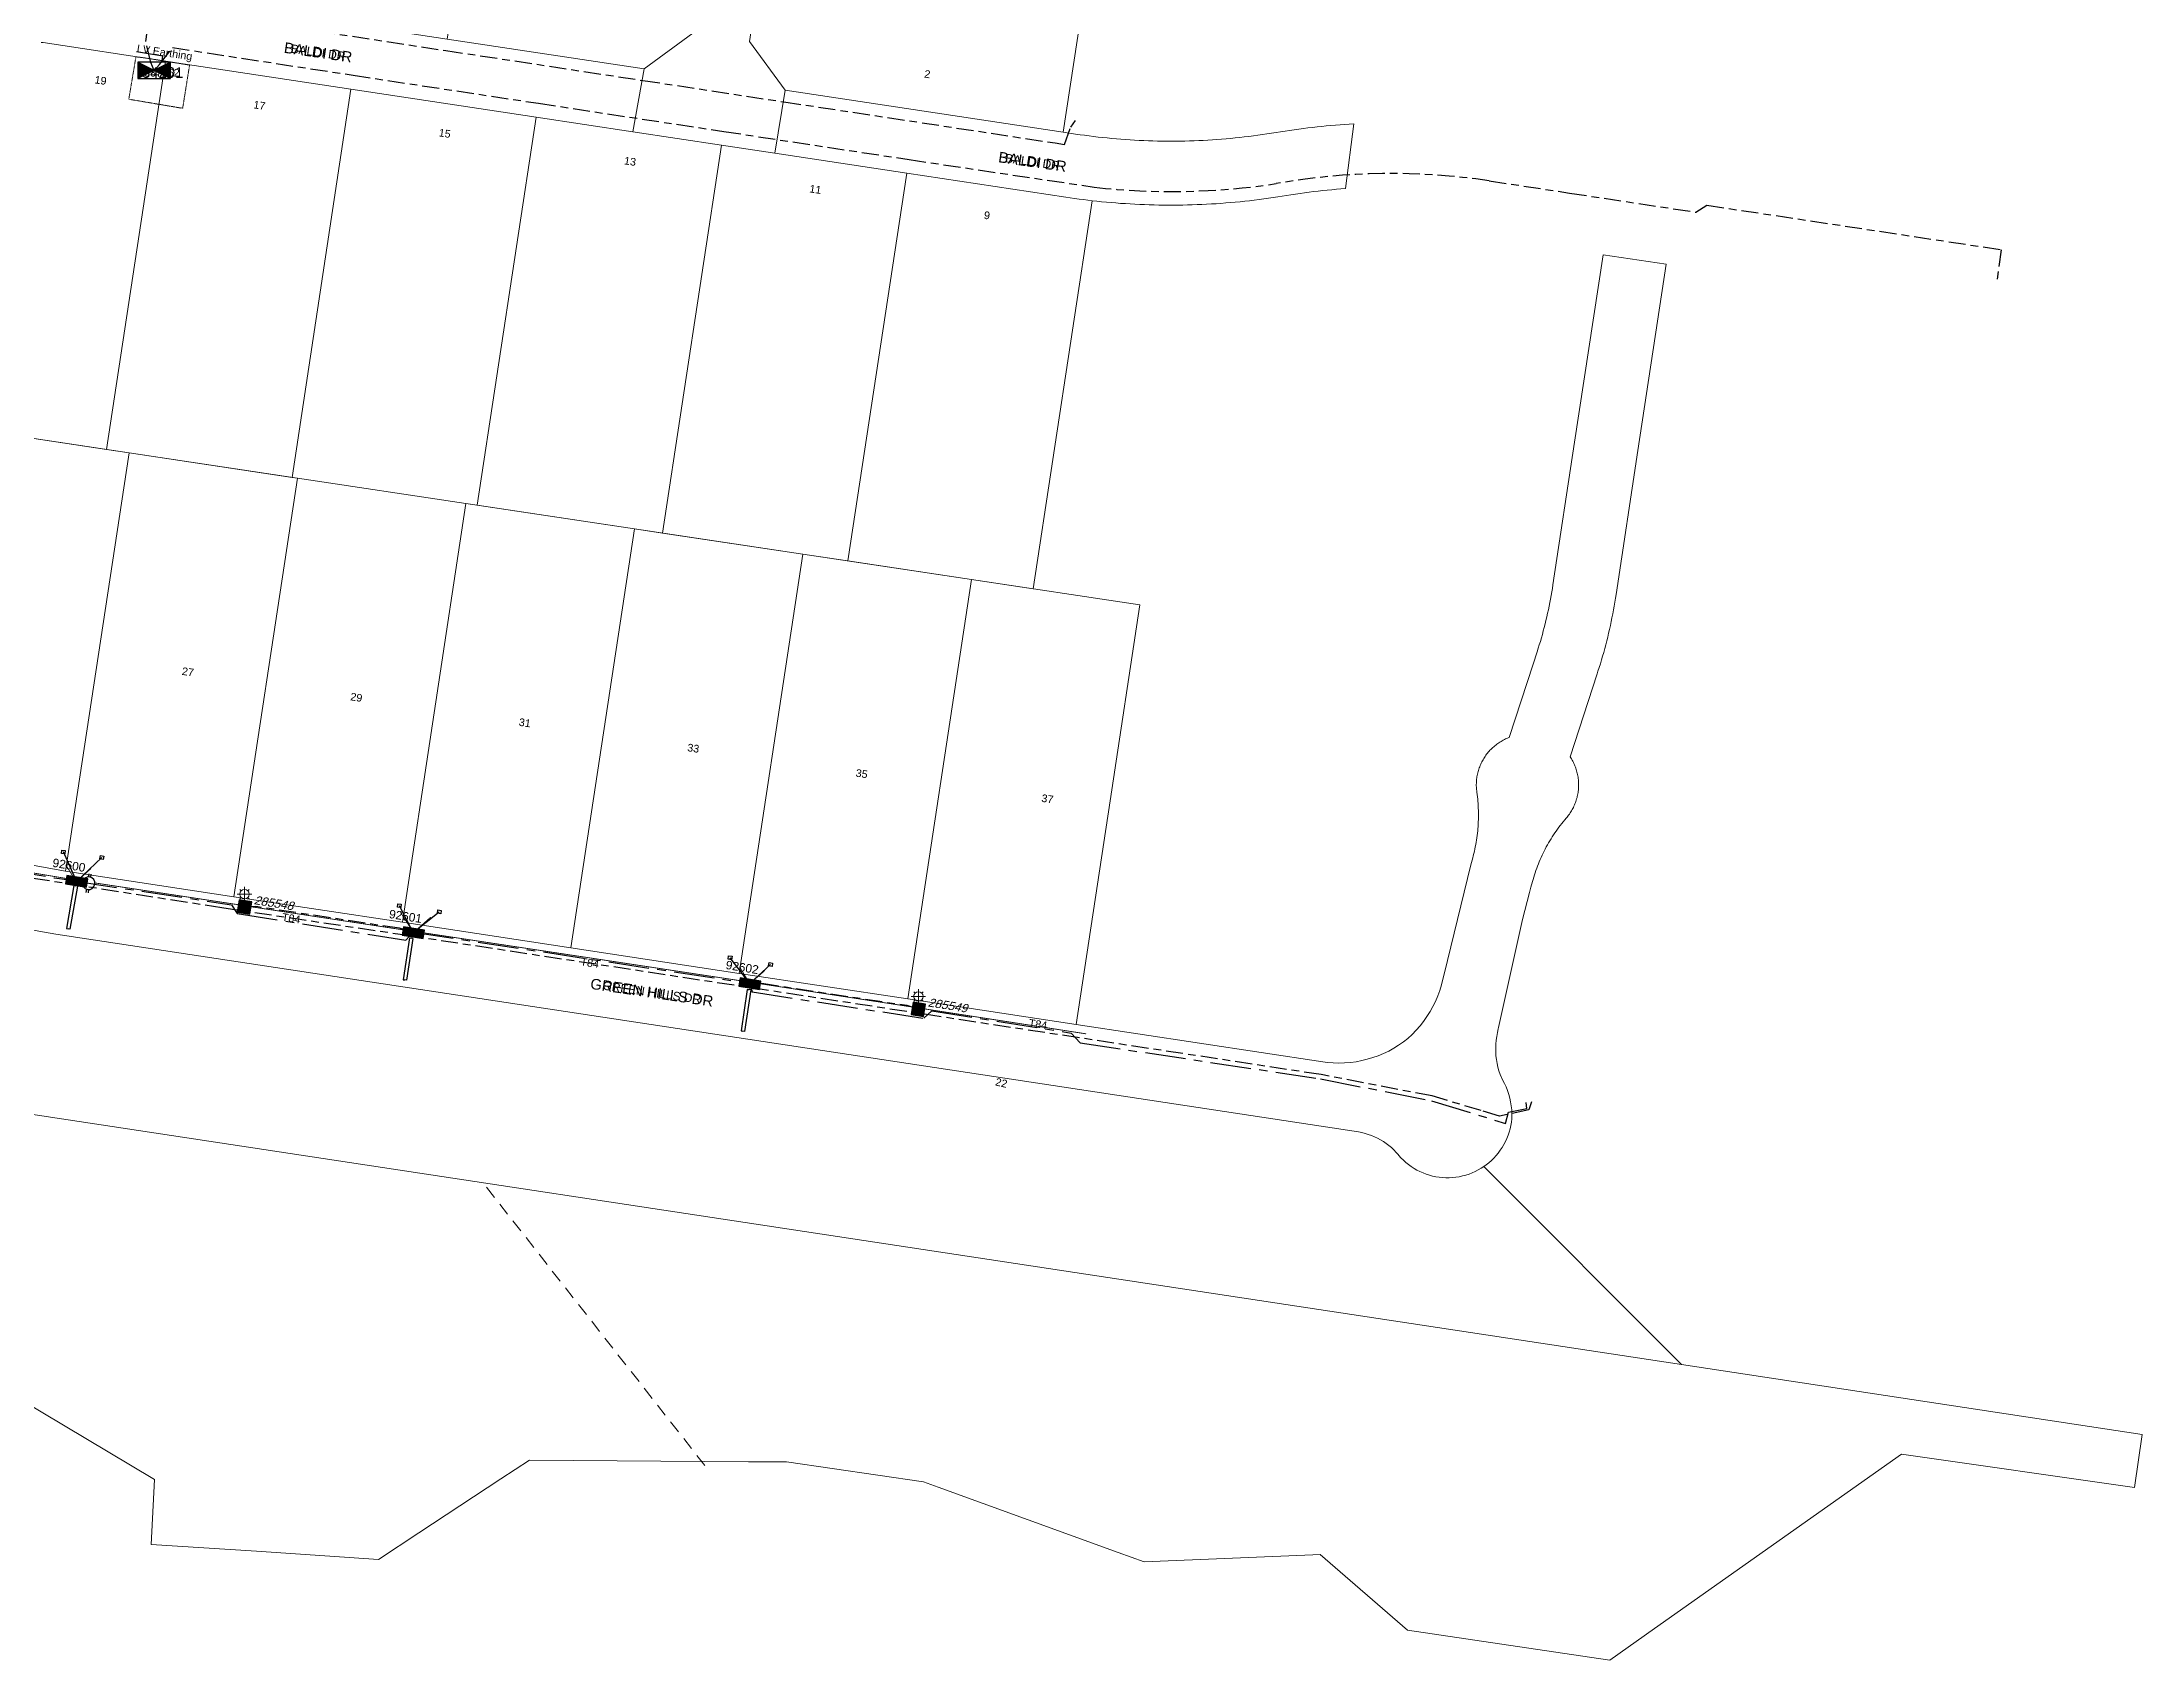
# Model space of a CAD drawing. Header units: metres. Extents: x 277548 to 280124, y 6243677 to 6246862.
# Drawn here: x 279539.2 to 280032.2, y 6244450.7 to 6244830.7 of the extents above; entities that cross this region are included whole.
import ezdxf
from ezdxf.enums import TextEntityAlignment as Align

# ---------------------------------------------------------------- set-up
doc = ezdxf.new("R2010")
doc.units = ezdxf.units.M
for name, pattern in [('Cable Exist UG', [8.2, 4, -1.2, 1.8, -1.2]), ('Dash', [5, 3, -2]), ('HIDDEN', [0.375, 0.25, -0.125]), ('HIDDEN2', [0.1875, 0.125, -0.0625]), ('IECLCENT', [15.5, 9.5, -2, 2, -2])]:
    doc.linetypes.add(name, pattern=pattern)
doc.layers.get('0').update_dxf_attribs({"color": 6})
for name, color, linetype, lineweight in [('Cadastre Developer_SP_EXT', 9, 'Continuous', 5), ('Cadastre Land Parcels_SP_EXT', 9, 'Continuous', 5), ('Cadastre Other Property_SP_EXT', 9, 'HIDDEN', 5), ('Cadastre Roads_SP_EXT', 94, 'Continuous', 15)]:
    doc.layers.add(name, color=color, linetype=linetype, lineweight=lineweight)
for name, color, linetype in [('Duct_SP_EXT', 7, 'Continuous'), ('Equip_LV_EXT', 7, 'Continuous'), ('Equip_SP_SL_EXT', 7, 'Continuous'), ('Mains_HV_EXT', 7, 'Continuous'), ('Mains_LV_EXT', 7, 'Continuous'), ('Mains_LV_SL_EXT', 7, 'Continuous'), ('Notes_HV_MISC', 7, 'Continuous'), ('Notes_LV_MISC', 7, 'Continuous'), ('Notes_SP_MISC', 7, 'Continuous'), ('Services_SP_EXT', 7, 'Continuous'), ('Sub_SP_EXT', 7, 'Continuous'), ('SupportsUG_SP_LV_EXT', 7, 'Continuous'), ('SupportsUG_SP_LV_SL_EXT', 7, 'Continuous')]:
    doc.layers.add(name, color=color, linetype=linetype)
doc.styles.add('COLUMN_LABEL', font='arial.ttf')
doc.styles.add('iecARIAL', font='arial.ttf', dxfattribs={"height": 2})
doc.styles.add('POLE_LABEL', font='arial.ttf')
doc.styles.get("Standard").update_dxf_attribs({"font": 'arial.ttf'})
doc.linetypes.add('Cable E UG', pattern='A,6,-0.5,["E",Standard,S=1.7,R=0,X=0.5,Y=-1],-2.9', length=9.4)

# ---------------------------------------------------------------- blocks, each defined once
blk = doc.blocks.new('SUB_PADMOUNT_EXT')
for points in [[(0, 0), (-3.84, 1.92), (-3.84, -1.92)], [(0, 0), (3.84, 1.92), (3.84, -1.92)]]:
    blk.add_hatch(color=256).paths.add_polyline_path(points)
for p, q in [((3.84, 1.92), (-3.84, -1.92)), ((-3.84, 1.92), (3.84, -1.92))]:
    blk.add_line(p, q)
blk.add_lwpolyline([(-3.84, -1.92), (3.84, -1.92), (3.84, 1.92), (-3.84, 1.92)], close=True)
for tag, height, flags, p in [('STREET_CODE', 0.2, 9, (1.5, 0)), ('ASSET_NUM', 2.5, 8, (2, 2)), ('CONSTRUCTED_VOLTAGE', 0.2, 9, (1.5, -0.2)), ('OPERATING_VOLTAGE', 0.2, 9, (1.5, -0.6)), ('ORIENTATION', 0.2, 9, (1.5, -0.8)), ('OWNED_BY', 0.2, 9, (1.5, -1)), ('OPERATED_BY', 0.2, 9, (1.5, -1.2)), ('SECONDARY_VOLTAGE', 0.2, 9, (1.5, -1.6)), ('STATE', 0.2, 9, (1.5, -1.8)), ('SUBSTATION_TYPE', 0.2, 9, (1.5, -2.2)), ('STREETNAME', 0.2, 9, (1.5, -3)), ('SUBURB', 0.2, 9, (1.5, -3.2)), ('Z', 0.2, 1, (1.5, -3.6)), ('NO_PHASES', 0.2, 9, (1.5, -0.4)), ('MAINTAINED_BY', 0.2, 9, (1.5, -1.4)), ('PARENT', 0.2, 9, (1.5, -2)), ('USAGE', 0.2, 9, (1.5, -2.4)), ('LEGEND', 0.2, 9, (1.5, -2.6)), ('LOCATION', 0.2, 9, (1.5, -2.8)), ('NOTES', 0.2, 9, (1.5, -3.4))]:
    blk.add_attdef(tag, text='', height=height, dxfattribs=dict(flags=flags)).set_placement(p, align=Align.MIDDLE_LEFT)
blk = doc.blocks.new('COLUMN_EXT')
blk.add_hatch(color=256).paths.add_polyline_path([(-1.49, 1.48), (-1.49, -1.49), (1.48, -1.49), (1.48, 1.48)])
blk.add_lwpolyline([(-1.49, -1.49), (1.48, -1.49), (1.48, 1.48), (-1.49, 1.48)], close=True)
at = {"flags": 9}
for tag, style, p in [('STRUCTURE_PLANT_NUMBER', 'POLE_LABEL', (1.81, 0.03)), ('STREET_CODE', 'COLUMN_LABEL', (1.81, -0.2))]:
    blk.add_attdef(tag, text='', height=0.2, dxfattribs=dict(at, style=style)).set_placement(p, align=Align.MIDDLE_LEFT)
at = {"style": 'COLUMN_LABEL', "oblique": 15, "flags": 8}
blk.add_attdef('ASSET_NUM', text='', height=2, dxfattribs=at).set_placement((2, 2), align=Align.MIDDLE_LEFT)
at = {"flags": 1}
blk.add_attdef('Z', (1.81, -2.35), '', height=0.2, dxfattribs=at)
at = {"flags": 9}
for tag, p in [('COLUMN_TYPE', (1.81, -0.4)), ('OWNED_BY', (1.81, -0.6)), ('STATE', (1.81, -0.8)), ('USAGE', (1.81, -1)), ('STREETNAME', (1.81, -1.6)), ('SUBURB', (1.81, -1.8)), ('LEGEND', (1.81, -1.2)), ('LOCATION', (1.81, -1.4)), ('NOTES', (1.81, -2))]:
    blk.add_attdef(tag, text='', height=0.2, dxfattribs=at).set_placement(p, align=Align.MIDDLE_LEFT)
blk = doc.blocks.new('PILLAR_EXT')
blk.add_hatch(color=256).paths.add_polyline_path([(-2.475, 0.99), (-2.475, -0.99), (2.475, -0.99), (2.475, 0.99)])
blk.add_lwpolyline([(-2.475, -0.99), (2.475, -0.99), (2.475, 0.99), (-2.475, 0.99)], close=True)
at = {"style": 'iecARIAL', "flags": 8}
blk.add_attdef('ASSET_NUM', text='', height=2, dxfattribs=at).set_placement((1.5, 3.5), align=Align.MIDDLE_RIGHT)
for tag, p, flags in [('OWNED_BY', (0, -0.2), 9), ('STATE', (0, -0.4), 9), ('SUPPORT_TYPE', (0, -0.6), 9), ('STREETNAME', (0, -1.8), 9), ('SUBURB', (0, -2), 1), ('USAGE', (0, -0.8), 9), ('LEGEND', (0, -1), 9), ('LOCATION', (0, -1.2), 9), ('NOTES', (0, -1.4), 9), ('PARENT', (0, -1.6), 9)]:
    blk.add_attdef(tag, p, '', height=0.2, dxfattribs=dict(flags=flags))
blk = doc.blocks.new('*U75')
at = {"lineweight": 15}
for p, q in [((-2.25, 4), (2.25, 4)), ((-1.46, 5.46), (-1.06, 5.06)), ((-1.46, 2.54), (-1.06, 2.94)), ((0, 1.75), (0, 6.25)), ((0, 0), (0, 2.5)), ((1.46, 5.46), (1.06, 5.06)), ((1.46, 2.54), (1.06, 2.94))]:
    blk.add_line(p, q, dxfattribs=at)
blk.add_circle((0, 4), 1.5, dxfattribs=at)
for tag, p, height, flags in [('OPERATING_VOLTAGE', (0.98, -1.65), 0.2, 9), ('ORIENTATION', (0.98, -1.85), 0.2, 9), ('OWNED_BY', (0.98, -2.05), 0.2, 9), ('STATE', (0.98, -2.25), 0.2, 9), ('CONSTRUCTED_VOLTAGE', (0.98, -0.65), 0.2, 9), ('CONTROL_TYPE', (0.98, -0.85), 0.2, 9), ('LANTERN_PURPOSE', (0.98, -1.05), 0.2, 9), ('LANTERN_TYPE', (0.98, -1.25), 0.2, 9), ('NO_PHASES', (0.98, -1.45), 0.2, 9), ('USAGE', (0.98, -2.45), 0.2, 9), ('CEXIST', (0.98, -2.65), 0.2, 9), ('CNEW', (0.98, -2.85), 0.2, 9), ('CNUMBER', (0.98, -3.05), 0.2, 9), ('CREMOVE', (0.98, -3.25), 0.2, 9), ('CREPLACE', (0.98, -3.45), 0.2, 9), ('LKINGHEIGHT', (0.98, -3.65), 0.2, 9), ('LBRACKET', (0.98, -3.85), 0.2, 9), ('LBRACKETVOCAB', (0.98, -4.05), 0.2, 9), ('LCATEGORY', (0.98, -4.25), 0.2, 9), ('LCHARGE1', (0.98, -4.45), 0.2, 9), ('LCHARGE1PERCENT', (0.98, -4.65), 0.2, 9), ('LCHARGE2', (0.98, -4.85), 0.2, 9), ('LCHARGE2PERCENT', (0.98, -5.05), 0.2, 9), ('LCHARGE3', (0.98, -5.25), 0.2, 9), ('LCHARGE3PERCENT', (0.98, -5.45), 0.2, 9), ('LEXIST', (0.98, -5.65), 0.2, 9), ('LLAMP', (0.98, -5.85), 0.2, 9), ('LLAMPVOCAB', (0.98, -6.05), 0.2, 9), ('LMAST', (0.98, -6.25), 0.2, 9), ('LMASTVOCAB', (0.98, -6.45), 0.2, 9), ('LNEW', (0.98, -6.65), 0.2, 9), ('LNUMBER', (2.18, -3.25), 2.5, 8), ('STREETNAME', (0.98, -9.25), 0.2, 9), ('SUBURB', (0.98, -9.45), 0.2, 1), ('LANTNUMBER', (0.98, -6.85), 0.2, 9), ('LOUTREACH', (0.98, -7.25), 0.2, 9), ('LOUTREACHVOCAB', (0.98, -7.45), 0.2, 9), ('LRATECODE', (0.98, -7.65), 0.2, 9), ('LREMOVE', (0.98, -7.85), 0.2, 9), ('LREPLACE', (0.98, -8.05), 0.2, 9), ('LTYPE', (0.98, -8.25), 0.2, 9), ('LTYPEVOCAB', (0.98, -8.45), 0.2, 9), ('LEGEND', (0.98, -8.65), 0.2, 9), ('LOCATION', (0.98, -8.85), 0.2, 9), ('NOTES', (0.98, -9.05), 0.2, 9)]:
    blk.add_attdef(tag, p, '', height=height, dxfattribs=dict(flags=flags))
blk = doc.blocks.new('CCP_EXT')
blk.add_wipeout([(0, 0.57), (0.57, 0), (0, -0.57), (-0.57, 0)])
blk.add_lwpolyline([(-0.57, 0), (0, 0.57), (0.57, 0), (0, -0.57), (-0.57, 0)])
at = {"flags": 1}
blk.add_attdef('Z', (0, 0), '', height=0.2, dxfattribs=at)
at = {"flags": 9}
for tag, p in [('CCP_TYPE', (0, 0)), ('CONSTRUCTED_VOLTAGE', (0, -0.2)), ('OPERATING_VOLTAGE', (0, -0.6)), ('ORIENTATION', (0, -0.8)), ('OWNED_BY', (0, -1)), ('STATE', (0, -1.8)), ('NO_PHASES', (0, -0.4)), ('USAGE', (0, -1.2)), ('LEGEND', (0, -1.4)), ('LIFE_SUPPORT', (0, -1.6)), ('NOTES', (0, -2))]:
    blk.add_attdef(tag, text='', height=0.2, dxfattribs=at).set_placement(p, align=Align.MIDDLE_LEFT)
blk = doc.blocks.new('LV_UG_LINKS_OPEN_EXT')
for p, q in [((-0.25, 1.47), (-0.25, 2.22)), ((0.25, 1.47), (0.25, 2.22)), ((-0.25, -1.47), (-0.25, -2.22)), ((0.25, -1.47), (0.25, -2.22))]:
    blk.add_line(p, q)
at = {"flags": 9}
for tag, p in [('ACTUAL_STATUS', (0, 0)), ('CONSTRUCTED_VOLTAGE', (0, -0.2)), ('OPERATING_VOLTAGE', (0, -0.6)), ('ORIENTATION', (0, -0.8)), ('STATE', (0, -1)), ('SWITCH_TYPE', (0, -1.2)), ('NO_PHASES', (0, -0.4)), ('USAGE', (0, -1.4)), ('NOTES', (0, -1.6))]:
    blk.add_attdef(tag, text='', height=0.2, dxfattribs=at).set_placement(p, align=Align.MIDDLE_LEFT)
at = {"flags": 1}
blk.add_attdef('Z', (0, 0), '', height=0.2, dxfattribs=at)
blk.add_wipeout([(-0.25, 1.47), (-0.43, 1.43), (-0.61, 1.36), (-0.77, 1.28), (-0.93, 1.17), (-1.07, 1.05), (-1.19, 0.9), (-1.29, 0.75), (-1.38, 0.58), (-1.44, 0.4), (-1.48, 0.22), (-1.49, 0.03), (-1.49, -0.16), (-1.45, -0.34), (-1.4, -0.52), (-1.32, -0.69), (-1.23, -0.85), (-1.11, -1), (-0.98, -1.13), (-0.83, -1.24), (-0.66, -1.34), (-0.49, -1.41), (-0.31, -1.46), (-0.13, -1.49), (0.06, -1.49), (0.25, -1.47), (0.43, -1.43), (0.61, -1.36), (0.77, -1.28), (0.93, -1.17), (1.07, -1.05), (1.19, -0.9), (1.29, -0.75), (1.38, -0.58), (1.44, -0.4), (1.48, -0.22), (1.49, -0.03), (1.49, 0.16), (1.45, 0.34), (1.4, 0.52), (1.32, 0.69), (1.23, 0.85), (1.11, 1), (0.98, 1.13), (0.83, 1.24), (0.66, 1.34), (0.49, 1.41), (0.31, 1.46), (0.13, 1.49), (-0.06, 1.49)])
blk.add_lwpolyline([(0, -1.49, 1), (0, 1.49, 1)], format="xyb", close=True)

msp = doc.modelspace()

# ---------------------------------------------------------------- linework, layer by layer
at = {"layer": 'Cadastre Developer_SP_EXT', "linetype": 'Dash'}
msp.add_lwpolyline([(279643.57612, 6244561.72), (279695.07836, 6244496.01398)], dxfattribs=at)
at = {"layer": 'Cadastre Land Parcels_SP_EXT', "linetype": 'Continuous'}
for points in [[(279691.96383, 6244832.82877), (279701.43609, 6244895.19417), (279645.26423, 6244903.68717), (279634.28979, 6244831.42278), (279680.57202, 6244824.42516), (279691.96383, 6244832.82877)], [(279787.23939, 6244863.99977), (279712.08194, 6244875.36111), (279705.3169, 6244830.814), (279713.70161, 6244819.42077), (279778.97208, 6244809.55286), (279787.23939, 6244863.99977)], [(279611.66374, 6244819.65352), (279568.15039, 6244826.23368), (279554.31202, 6244735.01718), (279559.62099, 6244734.21839), (279597.90823, 6244728.45884), (279611.66374, 6244819.65352)], [(279655.17701, 6244813.07416), (279611.66374, 6244819.65352), (279597.90823, 6244728.45884), (279599.1758, 6244728.26848), (279638.73203, 6244722.31946), (279641.33537, 6244721.92832), (279655.17701, 6244813.07416)], [(279698.6901, 6244806.4955), (279677.91312, 6244809.63696), (279655.17701, 6244813.07416), (279641.33537, 6244721.92832), (279678.28667, 6244716.37026), (279684.85235, 6244715.3827), (279698.6901, 6244806.4955)], [(279742.20327, 6244799.91569), (279711.27334, 6244804.59325), (279698.6901, 6244806.4955), (279684.85235, 6244715.3827), (279717.84202, 6244710.42088), (279728.36915, 6244708.83787), (279742.20327, 6244799.91569)], [(279785.73765, 6244793.45062), (279784.71229, 6244793.56908), (279783.68675, 6244793.69548), (279782.66279, 6244793.82789), (279781.63946, 6244793.96534), (279780.61595, 6244794.11162), (279779.59482, 6244794.26205), (279742.20327, 6244799.91569), (279728.36915, 6244708.83787), (279757.39728, 6244704.47229), (279771.88595, 6244702.29295), (279785.73765, 6244793.45062)], [(279559.62099, 6244734.21804), (279519.07799, 6244740.31599), (279504.64798, 6244645.342), (279504.959, 6244645.24404), (279518.03602, 6244641.46101), (279531.29298, 6244638.36699), (279544.69604, 6244635.97203), (279559.62099, 6244734.21804)], [(279599.17598, 6244728.26804), (279559.62099, 6244734.21804), (279544.69604, 6244635.97203), (279584.24998, 6244629.96603), (279599.17598, 6244728.26804)], [(279638.73203, 6244722.31902), (279599.17598, 6244728.26804), (279584.24998, 6244629.96603), (279623.79596, 6244623.961), (279638.73203, 6244722.31902)], [(279678.28703, 6244716.36999), (279638.73203, 6244722.31902), (279623.79596, 6244623.961), (279663.343, 6244617.95703), (279678.28703, 6244716.36999)], [(279702.88899, 6244611.952), (279717.84202, 6244710.42097), (279678.28703, 6244716.36999), (279663.343, 6244617.95703), (279702.88899, 6244611.952)], [(279742.43603, 6244605.946), (279757.39701, 6244704.47203), (279717.84202, 6244710.42097), (279702.88899, 6244611.952), (279742.43603, 6244605.946)], [(279781.97504, 6244599.94301), (279789.96401, 6244652.52503), (279796.95298, 6244698.523), (279757.39701, 6244704.47203), (279742.43603, 6244605.946), (279781.97504, 6244599.94301)]]:
    msp.add_lwpolyline(points, close=True, dxfattribs=at)
for points in [[(279519.07835, 6244740.31626), (279554.31202, 6244735.01718), (279568.15039, 6244826.23368), (279568.15039, 6244826.23368), (279539.42674, 6244830.57594), (279538.97739, 6244830.64016)], [(279396.62001, 6244600.13504), (279924.13402, 6244520.08502), (279877.73404, 6244566.61802), (279877.73404, 6244566.61802), (279877.07296, 6244566.18696), (279876.39103, 6244565.78999), (279875.68799, 6244565.43101), (279874.96702, 6244565.11001), (279874.22998, 6244564.82496), (279873.48003, 6244564.58099), (279872.71701, 6244564.37499), (279871.94596, 6244564.20999), (279871.16704, 6244564.08403), (279870.38097, 6244564.00302), (279869.59401, 6244563.95904), (279868.80397, 6244563.95904), (279868.01604, 6244564.00002), (279867.23103, 6244564.08102), (279866.45202, 6244564.20301), (279865.67902, 6244564.36598), (279864.91601, 6244564.56897), (279864.165, 6244564.81198), (279863.42796, 6244565.09402), (279862.70601, 6244565.41396), (279862.00297, 6244565.77197), (279861.31902, 6244566.16603), (279860.65696, 6244566.594), (279860.01699, 6244567.05801), (279859.40299, 6244567.554), (279858.81602, 6244568.08099), (279858.25696, 6244568.63801), (279857.72803, 6244569.22401), (279857.564, 6244569.42002), (279857.137, 6244569.91398), (279856.59304, 6244570.48496), (279856.02003, 6244571.02803), (279855.41901, 6244571.54001), (279854.793, 6244572.02001), (279854.14199, 6244572.46396), (279853.46801, 6244572.87604), (279852.77301, 6244573.25198), (279852.06096, 6244573.59003), (279851.33098, 6244573.89204), (279850.58704, 6244574.15403), (279849.82897, 6244574.37796), (279849.06198, 6244574.56098), (279848.28598, 6244574.70496), (279542.42404, 6244621.14301), (279528.64203, 6244623.60502)], [(279512.71301, 6244524.61498), (279565.57902, 6244493.054), (279564.85602, 6244477.79101), (279589.51398, 6244476.24898), (279618.16396, 6244474.32802), (279627.64099, 6244480.55502), (279646.93098, 6244493.23296), (279653.63604, 6244497.60702), (279705.10198, 6244497.26596), (279713.97597, 6244497.20599), (279746.15501, 6244492.55704), (279749.587, 6244491.30899), (279791.86096, 6244475.946), (279797.962, 6244473.72797), (279837.56496, 6244475.40797), (279839.29504, 6244475.47996), (279859.76304, 6244457.66999), (279883.46603, 6244454.17996), (279907.30197, 6244450.68199), (279917.77504, 6244458.08197), (279975.78104, 6244499.03297), (280030.45902, 6244491.22596), (280032.23601, 6244503.67697), (279924.13402, 6244520.08502), (279924.13402, 6244520.08502), (279396.62001, 6244600.13504)]]:
    msp.add_lwpolyline(points, dxfattribs=at)
at = {"layer": 'Cadastre Other Property_SP_EXT', "linetype": 'HIDDEN2'}
msp.add_lwpolyline([(279561.24304, 6244827.24016), (279559.56701, 6244817.28548), (279572.21351, 6244815.15231), (279573.83883, 6244825.31016), (279568.12502, 6244826.22437), (279564.49359, 6244826.8085), (279562.66518, 6244827.08778), (279561.24304, 6244827.24016)], close=True, dxfattribs=at)
at = {"layer": 'Cadastre Roads_SP_EXT', "linetype": 'Continuous'}
for points in [[(279538.97732, 6244830.64016), (279539.4267, 6244830.57596), (279568.15044, 6244826.2337), (279611.66372, 6244819.65351), (279655.17699, 6244813.07411), (279677.91316, 6244809.63699), (279680.57205, 6244824.42511), (279634.28977, 6244831.42281), (279579.91763, 6244839.6439), (279579.91763, 6244839.6439), (279533.83245, 6244846.61184)], [(279528.64166, 6244623.60451), (279542.42362, 6244621.14343), (279848.28594, 6244574.70485), (279849.06224, 6244574.56074), (279849.82944, 6244574.37759), (279850.58683, 6244574.15444), (279851.33099, 6244573.89217), (279852.06119, 6244573.58981), (279852.77311, 6244573.25213), (279853.46772, 6244572.87639), (279854.14158, 6244572.46427), (279854.79293, 6244572.01983), (279855.41866, 6244571.53988), (279856.0202, 6244571.02762), (279856.59339, 6244570.4849), (279857.13744, 6244569.91356), (279857.56352, 6244569.42011), (279857.72812, 6244569.22398), (279858.25681, 6244568.63842), (279858.81622, 6244568.08139), (279859.40319, 6244567.55385), (279860.01683, 6244567.05775), (279860.65705, 6244566.59414), (279861.31881, 6244566.16586), (279862.003, 6244565.77193), (279862.70627, 6244565.4142), (279863.42782, 6244565.09374), (279864.16499, 6244564.8124), (279864.91621, 6244564.56921), (279865.67891, 6244564.36601), (279866.45149, 6244564.20291), (279867.23061, 6244564.08079), (279868.01618, 6244563.99946), (279868.80413, 6244563.9591), (279869.59368, 6244563.95954), (279870.38136, 6244564.00264), (279871.16649, 6244564.0845), (279871.94561, 6244564.21007), (279872.71723, 6244564.3752), (279873.47957, 6244564.58086), (279874.23026, 6244564.82512), (279874.96673, 6244565.10973), (279875.68748, 6244565.43089), (279876.39066, 6244565.79039), (279877.07317, 6244566.18723), (279877.73405, 6244566.61834), (279878.24967, 6244566.9864), (279878.87682, 6244567.48144), (279879.47827, 6244568.00871), (279880.04996, 6244568.56707), (279880.59286, 6244569.15466), (279881.10353, 6244569.76935), (279881.58206, 6244570.41107), (279882.02527, 6244571.07593), (279882.43395, 6244571.76286), (279882.80483, 6244572.4708), (279883.13969, 6244573.19677), (279883.43507, 6244573.93977), (279883.69204, 6244574.69673), (279883.90804, 6244575.46675), (279884.08483, 6244576.24676), (279884.21914, 6244577.03471), (279884.31265, 6244577.82867), (279884.31928, 6244578.07857), (279884.31195, 6244579.00252), (279884.25737, 6244579.9254), (279884.15397, 6244580.84413), (279884.00182, 6244581.75571), (279883.80251, 6244582.65837), (279883.55711, 6244583.54991), (279883.26473, 6244584.42652), (279882.92634, 6244585.28706), (279882.54442, 6244586.12773), (279882.11896, 6244586.94844), (279881.52096, 6244588.20088), (279881.23476, 6244589.06372), (279880.99465, 6244589.93945), (279880.80073, 6244590.8263), (279880.65388, 6244591.72313), (279880.55251, 6244592.625), (279880.55251, 6244592.625), (279880.49917, 6244593.53102), (279880.49467, 6244594.44013), (279880.5367, 6244595.34632), (279880.62686, 6244596.25066), (279880.76276, 6244597.14802), (279880.89778, 6244598.04945), (279881.07854, 6244598.94292), (279881.15873, 6244599.27707), (279886.77868, 6244624.64149), (279888.41596, 6244630.92647), (279888.76309, 6244632.18995), (279889.11657, 6244633.50721), (279889.26352, 6244634.03589), (279889.41964, 6244634.56272), (279889.58248, 6244635.08779), (279889.75282, 6244635.60994), (279889.93146, 6244636.13042), (279890.11602, 6244636.64701), (279890.30976, 6244637.16077), (279890.51022, 6244637.67276), (279890.71818, 6244638.18096), (279890.93373, 6244638.68731), (279891.15511, 6244639.18986), (279891.38568, 6244639.68958), (279891.62296, 6244640.18648), (279891.86615, 6244640.67754), (279892.11765, 6244641.16782), (279892.37594, 6244641.65235), (279892.64095, 6244642.13397), (279892.91346, 6244642.61276), (279893.19197, 6244643.08582), (279893.47879, 6244643.55596), (279893.77073, 6244644.02133), (279894.07017, 6244644.48193), (279894.37721, 6244644.93962), (279894.68849, 6244645.39254), (279895.00816, 6244645.8406), (279895.33383, 6244646.28284), (279895.66524, 6244646.72234), (279896.00433, 6244647.15592), (279896.34855, 6244647.5857), (279896.69948, 6244648.00966), (279897.05544, 6244648.42876), (279897.25245, 6244648.66109), (279897.44266, 6244648.89925), (279897.62607, 6244649.14227), (279897.80533, 6244649.38917), (279897.97611, 6244649.64084), (279898.14098, 6244649.89728), (279898.30002, 6244650.15761), (279898.45146, 6244650.42173), (279898.5962, 6244650.68974), (279898.73501, 6244650.96057), (279898.86632, 6244651.23511), (279898.99013, 6244651.51354), (279899.10802, 6244651.79382), (279899.21752, 6244652.0779), (279899.31951, 6244652.36578), (279899.41559, 6244652.65445), (279899.50336, 6244652.94595), (279899.58363, 6244653.2393), (279899.65648, 6244653.53442), (279899.72174, 6244653.83139), (279899.77949, 6244654.13022), (279899.82974, 6244654.42975), (279899.87168, 6244654.73114), (279899.90692, 6244655.03341), (279899.93315, 6244655.33639), (279899.95346, 6244655.63928), (279899.96458, 6244655.94393), (279899.9675, 6244656.24744), (279899.96458, 6244656.55174), (279899.95257, 6244656.85586), (279899.93315, 6244657.15884), (279899.90533, 6244657.46155), (279899.87098, 6244657.76418), (279899.82833, 6244658.06459), (279899.77746, 6244658.36483), (279899.71909, 6244658.66286), (279899.65419, 6244658.95984), (279899.58098, 6244659.25557), (279899.50036, 6244659.54813), (279899.41152, 6244659.83954), (279899.31686, 6244660.12777), (279899.21407, 6244660.41388), (279899.10378, 6244660.69778), (279898.98615, 6244660.97859), (279898.86111, 6244661.25623), (279898.72954, 6244661.52971), (279898.59222, 6244661.80107), (279898.44669, 6244662.06829), (279898.29463, 6244662.33135), (279898.13515, 6244662.59123), (279897.97002, 6244662.84608), (279904.30013, 6244682.3409), (279904.51083, 6244682.90977), (279904.79217, 6244683.79574), (279905.06768, 6244684.68348), (279905.33472, 6244685.57501), (279905.59434, 6244686.46734), (279905.84733, 6244687.36152), (279906.09362, 6244688.25756), (279906.33231, 6244689.15634), (279906.5627, 6244690.056), (279906.78647, 6244690.95848), (279907.00432, 6244691.86176), (279907.21307, 6244692.76787), (279907.41511, 6244693.67477), (279907.60965, 6244694.58352), (279907.79757, 6244695.49413), (279907.97789, 6244696.40553), (279908.15, 6244697.3187), (279908.31539, 6244698.23373), (279908.47408, 6244699.14964), (279908.62446, 6244700.06634), (279908.76743, 6244700.98481), (279913.89782, 6244734.76732), (279920.54362, 6244778.52264), (279905.70834, 6244780.76587), (279899.01812, 6244736.71411), (279893.93224, 6244703.22998), (279893.80084, 6244702.3894), (279893.66273, 6244701.54952), (279893.51711, 6244700.71159), (279893.36399, 6244699.87445), (279893.20513, 6244699.03917), (279893.03788, 6244698.20459), (279892.86392, 6244697.37195), (279892.68254, 6244696.54108), (279892.49524, 6244695.71207), (279892.29964, 6244694.88394), (279892.09822, 6244694.05757), (279891.8884, 6244693.23306), (279891.67285, 6244692.40935), (279891.4497, 6244691.58846), (279891.21993, 6244690.76942), (279890.98256, 6244689.95224), (279890.73857, 6244689.13779), (279890.48796, 6244688.32423), (279890.23055, 6244687.5135), (279889.26466, 6244684.60727), (279883.67535, 6244667.39074), (279883.39101, 6244667.27868), (279883.10843, 6244667.1607), (279882.83027, 6244667.0339), (279882.55546, 6244666.90214), (279882.28418, 6244666.76262), (279882.01564, 6244666.61506), (279881.75126, 6244666.46176), (279881.49208, 6244666.30158), (279881.23555, 6244666.13538), (279880.98415, 6244665.96151), (279880.73698, 6244665.78269), (279880.49423, 6244665.59601), (279880.25642, 6244665.40545), (279880.02382, 6244665.20703), (279879.79634, 6244665.00383), (279879.57399, 6244664.79376), (279879.35755, 6244664.57882), (279879.14624, 6244664.35805), (279878.94075, 6244664.13243), (279878.74215, 6244663.90107), (279878.5477, 6244663.66574), (279878.36085, 6244663.42563), (279878.1792, 6244663.17873), (279878.00418, 6244662.929), (279877.83587, 6244662.67539), (279877.67436, 6244662.41595), (279877.51876, 6244662.15377), (279877.37067, 6244661.8877), (279877.2293, 6244661.61784), (279877.09463, 6244661.34409), (279876.96756, 6244661.06663), (279876.8472, 6244660.78626), (279876.73346, 6244660.50413), (279876.6282, 6244660.21819), (279876.53036, 6244659.9304), (279876.43843, 6244659.63882), (279876.3556, 6244659.34644), (279876.27957, 6244659.05017), (279876.21184, 6244658.7532), (279876.15073, 6244658.45535), (279876.09792, 6244658.15564), (279876.05271, 6244657.85416), (279876.01492, 6244657.55189), (279875.98463, 6244657.24882), (279875.96352, 6244656.94488), (279875.94816, 6244656.64119), (279875.94277, 6244656.33663), (279875.94401, 6244656.03224), (279875.95354, 6244655.72811), (279875.96979, 6244655.42407), (279875.99505, 6244655.1203), (279876.02781, 6244654.81759), (279876.06878, 6244654.5162), (279876.13996, 6244653.9846), (279876.20539, 6244653.45194), (279876.26173, 6244652.9191), (279876.31154, 6244652.38309), (279876.35295, 6244651.84884), (279876.38774, 6244651.31353), (279876.41423, 6244650.77796), (279876.4334, 6244650.24123), (279876.44497, 6244649.70433), (279876.44912, 6244649.16726), (279876.44497, 6244648.63098), (279876.43419, 6244648.09452), (279876.41521, 6244647.55797), (279876.38942, 6244647.02214), (279876.35463, 6244646.48621), (279876.31392, 6244645.95108), (279876.2642, 6244645.41568), (279876.20769, 6244644.88222), (279876.14296, 6244644.34947), (279876.07152, 6244643.81664), (279875.99257, 6244643.28663), (279875.90621, 6244642.75741), (279875.81146, 6244642.22793), (279875.70929, 6244641.70039), (279875.60041, 6244641.17559), (279875.48314, 6244640.65061), (279875.36013, 6244640.12846), (279875.22785, 6244639.60816), (279875.08983, 6244639.08866), (279874.63796, 6244637.47461), (279868.3913, 6244611.77737), (279868.09522, 6244610.56387), (279867.76186, 6244609.23911), (279867.36007, 6244607.93263), (279866.89055, 6244606.64945), (279866.35418, 6244605.39251), (279865.75317, 6244604.16497), (279865.0892, 6244602.97179), (279864.36297, 6244601.81392), (279863.57705, 6244600.69553), (279862.73453, 6244599.62049), (279861.83531, 6244598.59103), (279860.88452, 6244597.60898), (279859.88428, 6244596.67956), (279858.81543, 6244595.85302), (279857.70445, 6244595.08608), (279856.55569, 6244594.37708), (279855.36983, 6244593.72979), (279854.1535, 6244593.1445), (279852.90751, 6244592.62324), (279851.6367, 6244592.16899), (279850.34285, 6244591.78177), (279849.02992, 6244591.4629), (279847.70383, 6244591.21229), (279846.36617, 6244591.03197), (279845.01933, 6244590.9222), (279843.67011, 6244590.88291), (279842.32009, 6244590.91425), (279840.97334, 6244591.01625), (279839.91129, 6244591.14685), (279781.97451, 6244599.94272), (279742.43587, 6244605.94645), (279702.88876, 6244611.95177), (279663.34324, 6244617.95701), (279623.79613, 6244623.961), (279584.24964, 6244629.96588), (279544.69564, 6244635.97235), (279531.29339, 6244638.36667)]]:
    msp.add_lwpolyline(points, dxfattribs=at)
msp.add_lwpolyline([(279806.46505, 6244807.45045), (279805.39134, 6244807.43747), (279804.31745, 6244807.43341), (279803.2433, 6244807.43632), (279802.16906, 6244807.44824), (279801.09456, 6244807.46705), (279800.02085, 6244807.49284), (279798.94767, 6244807.52763), (279797.87431, 6244807.5694), (279796.80078, 6244807.61903), (279795.72795, 6244807.67669), (279794.65574, 6244807.74142), (279793.58424, 6244807.81304), (279792.51327, 6244807.89454), (279791.44309, 6244807.98214), (279790.37344, 6244808.07769), (279789.30371, 6244808.18021), (279788.23538, 6244808.29165), (279787.16777, 6244808.41016), (279786.10156, 6244808.53661), (279785.03607, 6244808.67004), (279783.97119, 6244808.81248), (279782.90702, 6244808.96083), (279781.84426, 6244809.11722), (279778.97211, 6244809.55292), (279713.70163, 6244819.42074), (279711.27331, 6244804.59323), (279742.20319, 6244799.91576), (279779.59484, 6244794.26199), (279780.61592, 6244794.11169), (279781.63947, 6244793.96528), (279782.66276, 6244793.82788), (279783.68675, 6244793.69551), (279784.71225, 6244793.56905), (279785.73766, 6244793.45064), (279786.85349, 6244793.32833), (279787.96914, 6244793.21398), (279789.08709, 6244793.1066), (279790.20487, 6244793.00822), (279791.32335, 6244792.91577), (279792.44236, 6244792.83232), (279793.56128, 6244792.75487), (279794.6825, 6244792.68635), (279795.80274, 6244792.62577), (279796.92361, 6244792.57226), (279798.04518, 6244792.52563), (279799.16649, 6244792.48704), (279800.2885, 6244792.4564), (279801.41113, 6244792.43371), (279802.53279, 6244792.4179), (279803.65507, 6244792.41013), (279804.77717, 6244792.41031), (279805.89909, 6244792.41843), (279807.02252, 6244792.43362), (279808.14418, 6244792.45561), (279809.26637, 6244792.48563), (279810.38759, 6244792.5236), (279811.50872, 6244792.56952), (279812.63038, 6244792.62339), (279813.75106, 6244792.68423), (279814.87158, 6244792.75302), (279815.99112, 6244792.8287), (279817.11127, 6244792.91241), (279818.22967, 6244793.00398), (279819.34779, 6244793.10359), (279820.46495, 6244793.21009), (279821.58105, 6244793.32453), (279822.69785, 6244793.44596), (279823.812, 6244793.57523), (279824.92598, 6244793.71246), (279826.0389, 6244793.85667), (279827.15173, 6244794.00882), (279828.26261, 6244794.16891), (279829.37262, 6244794.3359), (279830.3733, 6244794.49344), (279831.37301, 6244794.65689), (279832.43303, 6244794.82971), (279833.49499, 6244794.99466), (279834.55705, 6244795.15255), (279835.62087, 6244795.30258), (279836.68583, 6244795.44573), (279837.75168, 6244795.57986), (279838.81859, 6244795.70702), (279839.88568, 6244795.8273), (279840.95462, 6244795.93865), (279842.02374, 6244796.04206), (279843.09392, 6244796.13849), (279844.16418, 6244796.22803), (279845.23542, 6244796.30953), (279847.19642, 6244811.48532), (279846.11468, 6244811.42342), (279845.03479, 6244811.35454), (279843.95507, 6244811.27877), (279842.87633, 6244811.19603), (279841.79697, 6244811.10631), (279840.71937, 6244811.00873), (279839.64204, 6244810.90515), (279838.5648, 6244810.79362), (279837.48933, 6244810.67511), (279836.41332, 6244810.54972), (279835.33899, 6244810.41735), (279834.26573, 6244810.27906), (279833.19343, 6244810.13283), (279832.12131, 6244809.97865), (279831.05104, 6244809.81846), (279829.98175, 6244809.65138), (279828.91343, 6244809.47645), (279827.8534, 6244809.30364), (279826.79073, 6244809.13771), (279825.72859, 6244808.9807), (279824.66468, 6244808.83067), (279823.5998, 6244808.68762), (279822.53387, 6244808.55348), (279821.46696, 6244808.42623), (279820.39996, 6244808.30596), (279819.33102, 6244808.1946), (279818.2619, 6244808.09023), (279817.19172, 6244807.9938), (279816.12146, 6244807.90434), (279815.05022, 6244807.82275), (279813.97872, 6244807.7491), (279812.90536, 6244807.6834), (279811.83359, 6244807.62477), (279810.76068, 6244807.57496), (279809.68679, 6244807.53311), (279808.61361, 6244807.49734), (279807.53946, 6244807.47041), (279806.46505, 6244807.45045)], close=True, dxfattribs=at)
at = {"layer": 'Duct_SP_EXT'}
for p, q in [((279544.90396, 6244622.49653), (279545.31751, 6244622.42319)), ((279545.73106, 6244622.34985), (279545.31751, 6244622.42319)), ((279625.44991, 6244620.27567), (279623.95775, 6244610.48375)), ((279626.28032, 6244620.14912), (279624.78816, 6244610.35721)), ((279625.44991, 6244620.27567), (279625.86511, 6244620.21239)), ((279626.28032, 6244620.14912), (279625.86511, 6244620.21239)), ((279623.95775, 6244610.48375), (279624.37295, 6244610.42048)), ((279624.78816, 6244610.35721), (279624.37295, 6244610.42048)), ((279704.78853, 6244608.20563), (279703.32474, 6244598.43263)), ((279705.61927, 6244608.0812), (279704.15548, 6244598.3082)), ((279704.78853, 6244608.20563), (279705.2039, 6244608.14342)), ((279705.61927, 6244608.0812), (279705.2039, 6244608.14342)), ((279703.32474, 6244598.43263), (279703.74011, 6244598.37041)), ((279704.15548, 6244598.3082), (279703.74011, 6244598.37041))]:
    msp.add_line(p, q, dxfattribs=at)
at = {"layer": 'Mains_LV_SL_EXT', "linetype": 'Cable Exist UG'}
msp.add_lwpolyline([(279705.38454, 6244609.55006), (279708.18272, 6244609.63089), (279742.21088, 6244604.46303), (279744.96202, 6244603.53953)], dxfattribs=at)
at = {"layer": 'Notes_HV_MISC', "linetype": 'Cable Exist UG'}
msp.add_lwpolyline([(279565.52611, 6244824.05966), (279564.77979, 6244825.93843), (279563.5766, 6244830.87615), (279564.70547, 6244839.2516), (279564.70547, 6244839.2516), (279579.63006, 6244836.98586), (279633.98842, 6244828.73336), (279680.25827, 6244821.70883), (279713.37878, 6244816.68061), (279777.08738, 6244807.00871), (279779.22032, 6244806.68856), (279780.70829, 6244810.75266), (279781.87628, 6244812.26407)], dxfattribs=at)
msp.add_lwpolyline([(279565.52611, 6244824.05966), (279566.74081, 6244825.44119), (279569.8247, 6244829.40486), (279569.8247, 6244829.40486), (279612.2681, 6244822.92779), (279655.76963, 6244816.32351), (279699.27116, 6244809.71931), (279742.76876, 6244803.11569), (279786.23184, 6244796.6347), (279786.23184, 6244796.6347, 0.06626083), (279828.97303, 6244797.46911), (279828.97303, 6244797.46911, -0.081741017), (279878.96665, 6244798.11625), (279878.96665, 6244798.11625), (279897.84899, 6244795.24958), (279927.50366, 6244790.75597), (279930.09197, 6244792.38825), (279999.15804, 6244781.94976), (279998.08314, 6244773.82739)], format="xyb", dxfattribs=at)
at = {"layer": 'Notes_HV_MISC', "linetype": 'Cable E UG'}
for points in [[(279563.68753, 6244828.02967), (279561.35409, 6244828.38264)], [(279567.39788, 6244826.27304), (279567.55031, 6244827.40221), (279563.68753, 6244828.02967)]]:
    msp.add_lwpolyline(points, dxfattribs=at)
at = {"layer": 'Notes_LV_MISC', "linetype": 'IECLCENT'}
msp.add_lwpolyline([(279705.38454, 6244609.55006), (279705.95176, 6244607.59855), (279746.22226, 6244601.41693), (279748.07943, 6244603.14147), (279780.84092, 6244597.95309), (279782.91364, 6244595.64998), (279839.36573, 6244587.18394), (279865.42801, 6244582.05862), (279882.79669, 6244576.71008), (279883.5169, 6244579.37997), (279887.78237, 6244580.25108), (279887.67151, 6244581.62511)], dxfattribs=at)
at = {"layer": 'Notes_SP_MISC', "linetype": 'IECLCENT', "ltscale": 0.5, "const_width": 0.2, "flags": 128}
for points in [[(279547.23752, 6244633.86661), (279586.66438, 6244627.8799)], [(279705.4467, 6244609.89252), (279744.73666, 6244603.87693)], [(279745.15918, 6244603.81305), (279783.89315, 6244597.82936), (279784.33256, 6244597.76311)]]:
    msp.add_lwpolyline(points, dxfattribs=at)

# ---------------------------------------------------------------- block references
at = {"layer": 'Equip_SP_SL_EXT', "xscale": 0.75, "yscale": 0.75, "zscale": 0.75}
for p in [(279586.73746, 6244627.56546), (279744.96191, 6244603.53958)]:
    msp.add_blockref('*U75', p, dxfattribs=at)
at = {"layer": 'Sub_SP_EXT'}
ref = msp.add_blockref('SUB_PADMOUNT_EXT', (279565.52614, 6244824.05969), dxfattribs=at)
ref.add_attrib('ASSET_NUM', '34201', dxfattribs={"layer": '0', "height": 2.5}).set_placement((279567.52614, 6244824.80969), align=Align.TOP_CENTER)
at = {"layer": 'SupportsUG_SP_LV_EXT'}
ref = msp.add_blockref('PILLAR_EXT', (279547.31909, 6244633.55088), dxfattribs=dict(at, rotation=350.8153093676252))
ref.add_attrib('ASSET_NUM', '92600', dxfattribs={"layer": '0', "height": 2, "rotation": 350.8153094, "style": 'iecARIAL'}).set_placement((279549.35852, 6244636.76658), align=Align.MIDDLE_RIGHT)
ref = msp.add_blockref('PILLAR_EXT', (279626.36478, 6244621.54812), dxfattribs=dict(at, rotation=351.1241293573964))
ref.add_attrib('ASSET_NUM', '92601', dxfattribs={"layer": '0', "height": 2, "rotation": 351.1241294, "style": 'iecARIAL'}).set_placement((279628.38685, 6244624.77477), align=Align.MIDDLE_RIGHT)
ref = msp.add_blockref('PILLAR_EXT', (279705.38452, 6244609.55006), dxfattribs=dict(at, rotation=350.7465948074994))
ref.add_attrib('ASSET_NUM', '92602', dxfattribs={"layer": '0', "height": 2, "rotation": 350.7465948, "style": 'iecARIAL'}).set_placement((279707.42781, 6244612.76331), align=Align.MIDDLE_RIGHT)
at = {"layer": 'SupportsUG_SP_LV_SL_EXT'}
ref = msp.add_blockref('COLUMN_EXT', (279586.7375, 6244627.56551), dxfattribs=dict(at, rotation=350.98548226386))
ref.add_attrib('ASSET_NUM', '285548', dxfattribs={"layer": '0', "height": 2, "rotation": 350.9854823, "style": 'COLUMN_LABEL', "oblique": 15}).set_placement((279589.02616, 6244629.22744), align=Align.MIDDLE_LEFT)
ref = msp.add_blockref('COLUMN_EXT', (279744.9619, 6244603.53951), dxfattribs=dict(at, rotation=350.8773669884043))
ref.add_attrib('ASSET_NUM', '285549', dxfattribs={"layer": '0', "height": 2, "rotation": 350.877367, "style": 'COLUMN_LABEL', "oblique": 15}).set_placement((279747.2537, 6244605.19712), align=Align.MIDDLE_LEFT)

# ---------------------------------------------------------------- texts
at = {"layer": 'Cadastre Land Parcels_SP_EXT'}
for s, rotation, p in [('2', 351.6984436, (279746.23812, 6244822.40232)), ('19', 351.6979783, (279551.43733, 6244821.03278)), ('17', 351.6958354, (279588.73051, 6244815.16764)), ('15', 351.6969085, (279632.24295, 6244808.58787)), ('13', 351.698491, (279675.75275, 6244802.00977)), ('11', 351.696219, (279719.2658, 6244795.43105)), ('9', 351.697678, (279760.23991, 6244789.21997)), ('27', 351.43, (279571.93571, 6244682.10598)), ('29', 351.42, (279611.48847, 6244676.12852)), ('31', 351.42, (279651.03946, 6244670.15175)), ('33', 351.42, (279690.59028, 6244664.17499)), ('35', 351.42, (279730.14101, 6244658.19779)), ('37', 351.42, (279773.74504, 6244652.2818)), ('22', 347.1, (279762.87176, 6244585.68892))]:
    msp.add_text(s, height=1.8, rotation=rotation, dxfattribs=at).set_placement(p)
at = {"layer": 'Cadastre Other Property_SP_EXT'}
msp.add_text('087662', height=1.8, dxfattribs=at).set_placement((279563.14765, 6244822.61833))
at = {"layer": 'Cadastre Roads_SP_EXT'}
for s, rotation, p in [('BALDI DR', 351.6958354, (279604.02298, 6244828.29108)), ('BALDI DR', 351.7241072, (279771.74833, 6244802.58906)), ('GREEN HILLS DR', 351.6665754, (279682.37941, 6244607.48059))]:
    msp.add_text(s, height=2.5, rotation=rotation, dxfattribs=at).set_placement(p, align=Align.MIDDLE_CENTER)
at = {"layer": 'Mains_HV_EXT'}
msp.add_text('LV Earthing', height=1.8, rotation=351.3986148, dxfattribs=at).set_placement((279561.35408, 6244828.38261))
at = {"layer": 'Mains_LV_EXT'}
for rotation, p in [(351.0634317, (279595.41939, 6244624.35335)), (351.0189776, (279665.53375, 6244613.87813)), (351.0090497, (279770.7538, 6244599.48209))]:
    msp.add_text('T84', height=1.8, rotation=rotation, dxfattribs=at).set_placement(p)
at = {"layer": 'Notes_HV_MISC'}
for s, rotation, p in [('BALDI DR', 351.6958354, (279604.02298, 6244828.29108)), ('BALDI DR', 351.7241072, (279771.74833, 6244802.58906)), ('GREEN HILLS DR', 351.6665754, (279682.37941, 6244607.48059))]:
    msp.add_text(s, height=2.5, rotation=rotation, dxfattribs=at).set_placement(p, align=Align.MIDDLE_CENTER)
at = {"layer": 'Notes_LV_MISC'}
for s, rotation, p in [('BALDI DR', 351.6958354, (279604.02298, 6244828.29108)), ('BALDI DR', 351.7241072, (279771.74833, 6244802.58906)), ('GREEN HILLS DR', 351.6665754, (279682.37941, 6244607.48059))]:
    msp.add_text(s, height=2, rotation=rotation, dxfattribs=at).set_placement(p, align=Align.MIDDLE_CENTER)

# ---------------------------------------------------------------- next in the draw order: block references
at = {"layer": 'Services_SP_EXT'}
for p, rotation in [((279544.19064, 6244640.48354), 309.2256741194813), ((279553.26675, 6244639.15038), 213.1785116937474), ((279623.08865, 6244627.86316), 306.4091676323434), ((279632.47229, 6244626.4274), 306.8648211344342), ((279700.72478, 6244615.64931), 214.3114967621014), ((279710.26225, 6244614.05963), 305.4503896285228)]:
    msp.add_blockref('CCP_EXT', p, dxfattribs=dict(at, rotation=rotation))

# ---------------------------------------------------------------- next in the draw order: block references
for p, rotation in [((279544.19064, 6244640.48354), 309.2256741194813), ((279553.26675, 6244639.15038), 213.1785116937474), ((279623.08865, 6244627.86316), 306.4091676323434), ((279632.47229, 6244626.4274), 306.8648211344342), ((279700.72478, 6244615.64931), 214.3114967621014), ((279710.26225, 6244614.05963), 305.4503896285228)]:
    msp.add_blockref('CCP_EXT', p, dxfattribs=dict(at, rotation=rotation))

# ---------------------------------------------------------------- next in the draw order: linework, layer by layer
at = {"layer": 'Mains_LV_SL_EXT', "linetype": 'Cable Exist UG'}
msp.add_lwpolyline([(279626.36471, 6244621.5481), (279623.14044, 6244622.54341), (279589.40874, 6244627.66548), (279586.73743, 6244627.56538)], dxfattribs=at)
at = {"layer": 'Notes_LV_MISC', "linetype": 'IECLCENT'}
msp.add_lwpolyline([(279626.30665, 6244621.65537), (279705.20803, 6244609.63064)], dxfattribs=at)
at = {"layer": 'Notes_SP_MISC', "linetype": 'IECLCENT', "ltscale": 0.5, "const_width": 0.2, "flags": 128}
for points in [[(279462.58074, 6244661.11283), (279468.74106, 6244658.15619), (279481.13757, 6244652.33493), (279492.41892, 6244647.86076), (279505.32394, 6244643.37819), (279506.72439, 6244642.96359), (279506.72439, 6244642.96359), (279518.84858, 6244639.46833), (279532.19944, 6244636.36607), (279547.19371, 6244633.87371)], [(279547.28362, 6244633.42656), (279544.7486, 6244637.47845)], [(279547.28362, 6244633.42656), (279550.68146, 6244636.58291)], [(279586.66063, 6244627.85543), (279626.00101, 6244621.88161)], [(279626.36479, 6244621.5481), (279623.88084, 6244625.50193), (279623.33913, 6244626.36417)], [(279626.28924, 6244621.86301), (279626.88619, 6244621.77294), (279664.67796, 6244616.07095), (279666.87915, 6244615.73875), (279666.87915, 6244615.73875), (279705.4467, 6244609.89252)], [(279626.36479, 6244621.5481), (279629.8137, 6244624.60664), (279630.45886, 6244625.17878)], [(279705.38453, 6244609.55012), (279702.95777, 6244613.50444)], [(279705.38453, 6244609.55012), (279708.89055, 6244612.60898)]]:
    msp.add_lwpolyline(points, dxfattribs=at)
at = {"layer": 'Services_SP_EXT'}
for points in [[(279626.36477, 6244621.54817), (279623.08856, 6244627.8631)], [(279626.36477, 6244621.54817), (279632.47236, 6244626.42731)], [(279705.38443, 6244609.55014), (279700.72484, 6244615.64926)], [(279705.38443, 6244609.55014), (279710.26232, 6244614.0597)]]:
    msp.add_lwpolyline(points, dxfattribs=at)

# ---------------------------------------------------------------- next in the draw order: block references
at = {"layer": 'SupportsUG_SP_LV_EXT'}
ref = msp.add_blockref('PILLAR_EXT', (279626.36478, 6244621.54812), dxfattribs=dict(at, rotation=351.1241293573964))
ref.add_attrib('ASSET_NUM', '92601', dxfattribs={"layer": '0', "height": 2, "rotation": 351.1241294, "style": 'iecARIAL'}).set_placement((279628.38685, 6244624.77477), align=Align.MIDDLE_RIGHT)
ref = msp.add_blockref('PILLAR_EXT', (279705.38452, 6244609.55006), dxfattribs=dict(at, rotation=350.7465948074994))
ref.add_attrib('ASSET_NUM', '92602', dxfattribs={"layer": '0', "height": 2, "rotation": 350.7465948, "style": 'iecARIAL'}).set_placement((279707.42781, 6244612.76331), align=Align.MIDDLE_RIGHT)

# ---------------------------------------------------------------- next in the draw order: block references
at = {"layer": 'Equip_LV_EXT', "rotation": 350.247575207282}
msp.add_blockref('LV_UG_LINKS_OPEN_EXT', (279550.12321, 6244633.13961), dxfattribs=at)

# ---------------------------------------------------------------- next in the draw order: linework, layer by layer
at = {"layer": 'Duct_SP_EXT'}
for p, q in [((279546.69497, 6244632.59526), (279544.90396, 6244622.49653)), ((279547.52206, 6244632.44857), (279545.73106, 6244622.34985)), ((279546.69497, 6244632.59526), (279547.10852, 6244632.52191)), ((279547.52206, 6244632.44857), (279547.10852, 6244632.52191))]:
    msp.add_line(p, q, dxfattribs=at)
at = {"layer": 'Notes_HV_MISC', "linetype": 'Cable Exist UG'}
msp.add_lwpolyline([(279888.9109, 6244581.82714), (279888.25759, 6244579.90549), (279881.42099, 6244578.42978), (279877.06327, 6244579.74099), (279865.58099, 6244583.16271), (279839.50195, 6244588.17475), (279625.51929, 6244620.76073), (279581.43101, 6244627.33324), (279537.15188, 6244634.27252)], dxfattribs=at)
at = {"layer": 'Notes_LV_MISC', "linetype": 'IECLCENT'}
msp.add_lwpolyline([(279462.58245, 6244660.88317), (279471.80591, 6244655.64015), (279471.80591, 6244655.64015, 0.064757646), (279542.10253, 6244634.40381), (279542.10253, 6244634.40381), (279547.29166, 6244633.6967)], format="xyb", dxfattribs=at)
msp.add_lwpolyline([(279547.31902, 6244633.55089), (279583.68624, 6244628.09607), (279585.04158, 6244626.02502), (279624.60964, 6244619.72663), (279626.30648, 6244621.65537)], dxfattribs=at)
at = {"layer": 'Services_SP_EXT'}
for points in [[(279544.16003, 6244640.55667), (279547.31903, 6244633.55085)], [(279547.31903, 6244633.55085), (279553.26663, 6244639.15038)]]:
    msp.add_lwpolyline(points, dxfattribs=at)

# ---------------------------------------------------------------- next in the draw order: block references
at = {"layer": 'SupportsUG_SP_LV_EXT'}
ref = msp.add_blockref('PILLAR_EXT', (279547.31909, 6244633.55088), dxfattribs=dict(at, rotation=350.8153093676252))
ref.add_attrib('ASSET_NUM', '92600', dxfattribs={"layer": '0', "height": 2, "rotation": 350.8153094, "style": 'iecARIAL'}).set_placement((279549.35852, 6244636.76658), align=Align.MIDDLE_RIGHT)

doc.saveas('drawing.dxf')
